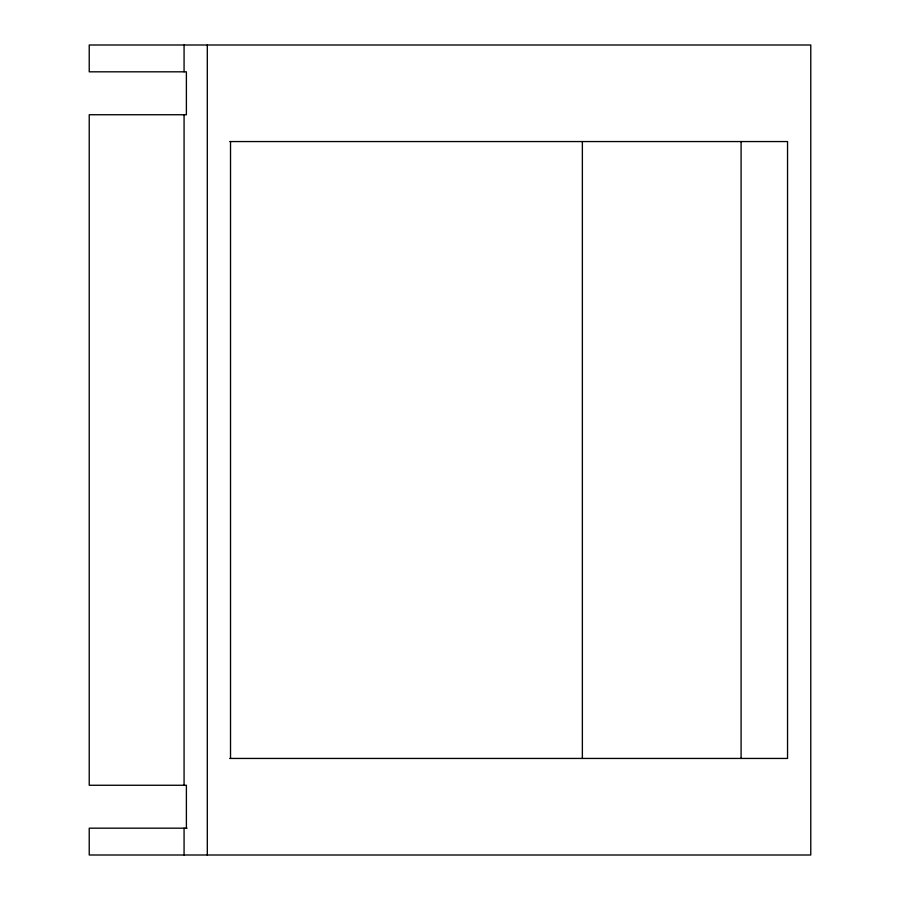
<?xml version="1.0" encoding="UTF-8"?>
<svg xmlns="http://www.w3.org/2000/svg" width="900" height="900" viewBox="0 0 900 900"><rect width="100%" height="100%" fill="white"/><g stroke="black" fill="none" stroke-linecap="round" stroke-linejoin="round"><path stroke-width="1.35" d="M229.748 141.559L787.545 141.559L787.545 758.441L229.748 758.441M187.042 828.18L89.224 828.18L89.224 855L810.776 855L810.776 45L89.224 45L89.224 71.82L186.39 71.82L186.39 114.739L89.224 114.739L89.224 785.261L186.39 785.261L186.39 828.18M741.094 141.559L741.094 758.441M582.367 141.559L582.367 758.441M230.524 141.559L230.524 758.441M207.304 45L207.304 855M184.072 45L184.072 71.82M184.072 114.739L184.072 785.261M184.072 828.18L184.072 855"/></g></svg>
